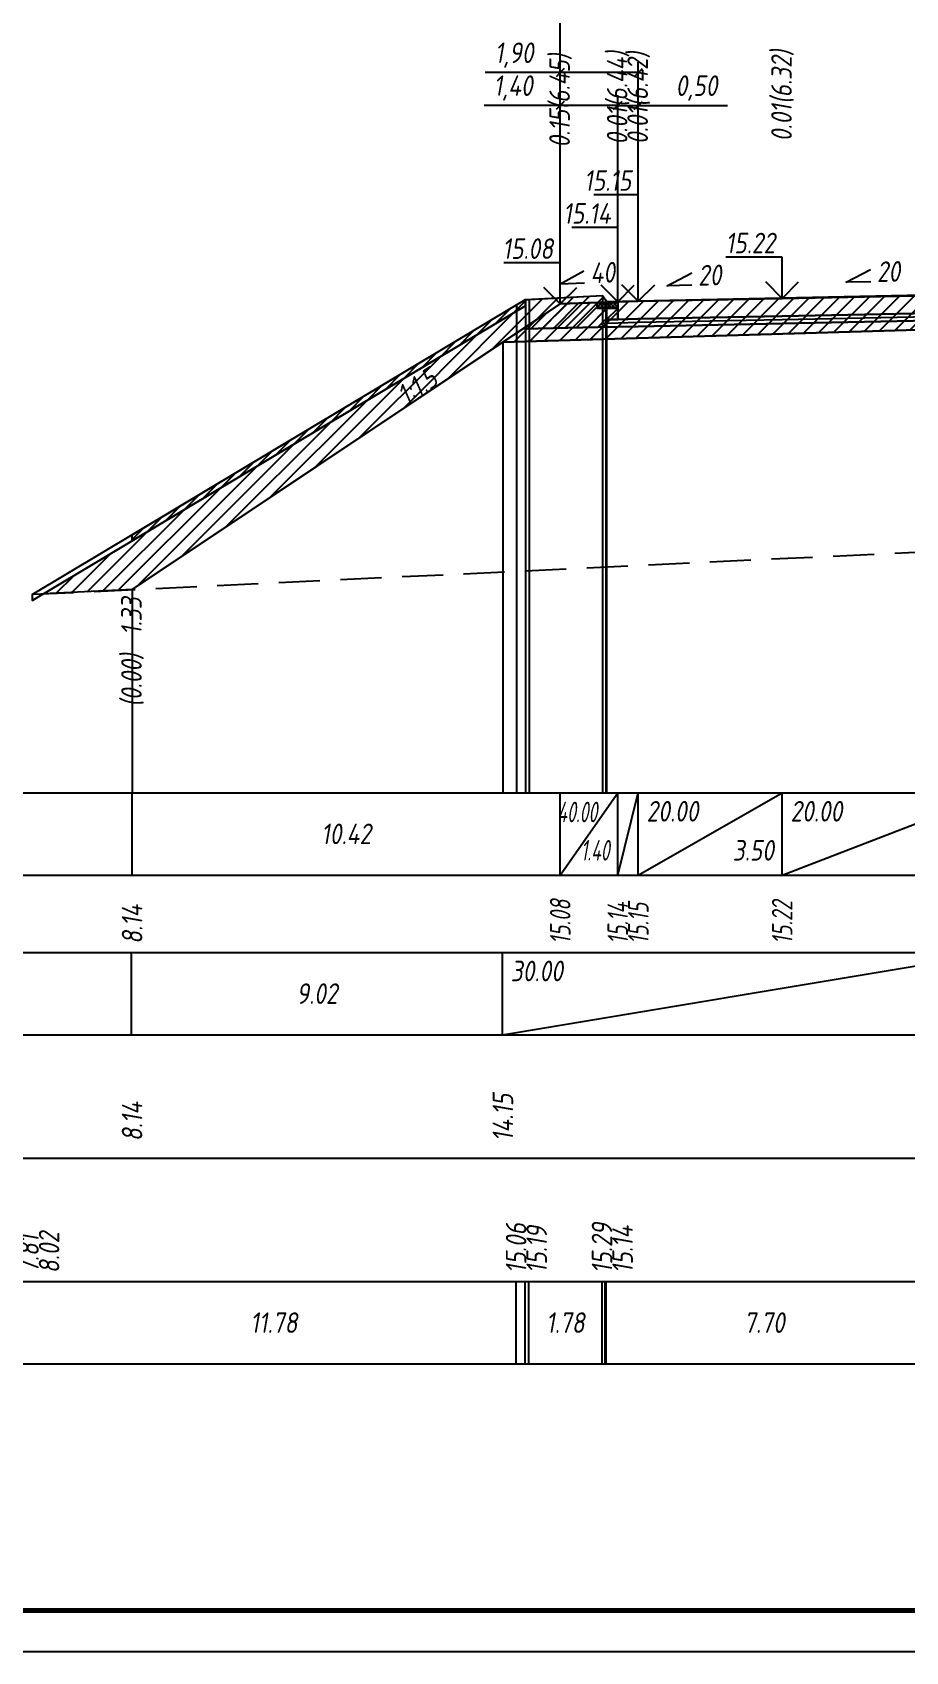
# Model space of a CAD drawing. Extents: x -717 to 1451, y -133302 to 233.
# Drawn here: x 92.9 to 199.1, y -104137.4 to -103940.6 of the extents above; entities that cross this region are included whole.
import ezdxf
from ezdxf.enums import TextEntityAlignment as Align

# ---------------------------------------------------------------- set-up
doc = ezdxf.new("R2010")
doc.units = 0
doc.linetypes.add('штриховая', pattern=[0.75, 0.5, -0.25])
for name, color, linetype in [('Интерполированный поперечник', 2, 'Continuous'), ('Код_510', 7, 'Continuous'), ('Код_514', 1, 'Continuous'), ('Код_516', 1, 'Continuous'), ('Контур_0', 7, 'Continuous'), ('Контур_2521', 7, 'Continuous'), ('Контур_2564', 7, 'Continuous'), ('Контур_2660', 7, 'Continuous'), ('Контур_2665', 7, 'Continuous'), ('Контур_400', 7, 'Continuous'), ('Контур_508', 7, 'Continuous'), ('Контур_512', 7, 'Continuous'), ('Контур_513', 7, 'Continuous'), ('Контур_818', 7, 'Continuous'), ('Красный поперечник', 1, 'Continuous'), ('Объём_2501', 7, 'Continuous'), ('Объём_2564', 7, 'Continuous'), ('Объём_2650', 7, 'Continuous'), ('Объём_2660', 7, 'Continuous'), ('Объём_2661', 7, 'Continuous'), ('Объём_2665', 7, 'Continuous'), ('Объём_2666', 7, 'Continuous'), ('Объём_2667', 7, 'Continuous'), ('Объём_2668', 7, 'Continuous'), ('Объём_2669', 7, 'Continuous'), ('Объём_2675', 7, 'Continuous'), ('Откосы', 7, 'Continuous'), ('Отметки покрытия', 7, 'Continuous'), ('Рабочие отметки', 7, 'Continuous'), ('Рабочие отметки доп.', 7, 'Continuous'), ('Таблица', 7, 'Continuous'), ('Уклоны проезжей части', 7, 'Continuous'), ('Черный поперечник', 3, 'Continuous')]:
    doc.layers.add(name, color=color, linetype=linetype)
for name, color, linetype, true_color in [('Контур_2540', 2, 'Continuous', 0xffff00), ('Контур_2560', 2, 'Continuous', 0xffff00), ('Контур_2561', 7, 'Continuous', 0xff8040), ('Контур_2562', 3, 'Continuous', 0x00ff00), ('Контур_2563', 7, 'Continuous', 0xff8000), ('Контур_2570', 7, 'Continuous', 0x80ff00), ('Контур_2736', 4, 'Continuous', 0x00ffff), ('Контур_2737', 4, 'Continuous', 0x00ffff), ('Контур_2738', 4, 'Continuous', 0x00ffff), ('Контур_2739', 4, 'Continuous', 0x00ffff), ('Контур_2741', 4, 'Continuous', 0x00ffff), ('Контур_2742', 4, 'Continuous', 0x00ffff), ('Контур_2743', 4, 'Continuous', 0x00ffff), ('Контур_2744', 7, 'Continuous', 0xa4ffff), ('Контур_2745', 7, 'Continuous', 0xa4ffff), ('Контур_2747', 4, 'Continuous', 0x00ffff), ('Контур_2748', 4, 'Continuous', 0x00ffff), ('Контур_2749', 4, 'Continuous', 0x00ffff), ('Контур_2750', 4, 'Continuous', 0x00ffff), ('Контур_2751', 4, 'Continuous', 0x00ffff), ('Контур_2752', 4, 'Continuous', 0x00ffff), ('Контур_402', 7, 'Continuous', 0xff6464), ('Контур_703', 4, 'Continuous', 0x00ffff), ('Контур_705', 4, 'Continuous', 0x00ffff), ('Контур_707', 4, 'Continuous', 0x00ffff), ('Контур_720', 131, 'Continuous', 0xaaffff), ('Объём_2500', 7, 'Continuous', 0xc0c0c0), ('Объём_2520', 7, 'Continuous', 0x80ffff), ('Объём_2540', 2, 'Continuous', 0xffff00), ('Объём_2560', 2, 'Continuous', 0xffff00), ('Объём_2561', 7, 'Continuous', 0xff8040), ('Объём_2562', 3, 'Continuous', 0x00ff00), ('Объём_2563', 7, 'Continuous', 0xff8000), ('Объём_2570', 7, 'Continuous', 0x80ff00), ('Объём_2580', 3, 'Continuous', 0x00ff00), ('Объём_2600', 7, 'Continuous', 0x808000)]:
    doc.layers.add(name, color=color, linetype=linetype, true_color=true_color)
doc.styles.get("Standard").update_dxf_attribs({"font": 'txt', "height": 2.5})
doc.styles.add('М', font='romand.shx', dxfattribs={"width": 0.8, "oblique": 10, "height": 2.5})
doc.dimstyles.new('ISO-25', dxfattribs={"dimtxt": 2.5, "dimasz": 2.5, "dimexe": 1.25, "dimexo": 0.625, "dimtad": 1, "dimtxsty": 'Standard', "dimcen": 2.5, "dimadec": 0, "dimazin": 0, "dimtfac": 1, "dimtmove": 0, "dimatfit": 3, "dimfxl": 1, "dimarcsym": 0})

# ---------------------------------------------------------------- blocks, each defined once
blk = doc.blocks.new('_Oblique')
at = {"color": 0, "linetype": 'ByBlock', "lineweight": -2}
blk.add_line((-0.5, -0.5), (0.5, 0.5), dxfattribs=at)
blk = doc.blocks.new('*D2107')
at = {"color": 0, "lineweight": -2, "transparency": 16777216}
for p, q in [((157.08, -103973.01), (157.08, -103948.19)), ((164.08, -103972.73), (164.08, -103948.19)), ((157.08, -103949.44), (147.82, -103949.44)), ((164.08, -103949.44), (157.08, -103949.44))]:
    blk.add_line(p, q, dxfattribs=at)
at = {"layer": 'Defpoints', "color": 0, "transparency": 16777216}
for p in [(164.08, -103949.44), (157.08, -103973.64), (164.08, -103973.36)]:
    blk.add_point(p, dxfattribs=at)
at = {"color": 0, "lineweight": -2, "transparency": 16777216, "rotation": 180}
blk.add_blockref('_Oblique', (157.08, -103949.44), dxfattribs=at)
at = {"color": 0, "lineweight": -2, "transparency": 16777216}
blk.add_blockref('_Oblique', (164.08, -103949.44), dxfattribs=at)
at = {"color": 0, "transparency": 16777216, "insert": (151.36, -103947.32), "char_height": 2.5, "width": 8.75, "attachment_point": 5, "style": 'М'}
blk.add_mtext('1,40', dxfattribs=at)
blk = doc.blocks.new('*D2109')
at = {"color": 0, "lineweight": -2, "transparency": 16777216}
for p, q in [((164.08, -103972.73), (164.08, -103948.19)), ((166.58, -103972.68), (166.58, -103948.19)), ((164.08, -103949.44), (166.58, -103949.44)), ((166.58, -103949.44), (177.43, -103949.44))]:
    blk.add_line(p, q, dxfattribs=at)
at = {"layer": 'Defpoints', "color": 0, "transparency": 16777216}
for p in [(166.58, -103949.44), (164.08, -103973.36), (166.58, -103973.31)]:
    blk.add_point(p, dxfattribs=at)
at = {"color": 0, "lineweight": -2, "transparency": 16777216, "rotation": 180}
blk.add_blockref('_Oblique', (164.08, -103949.44), dxfattribs=at)
at = {"color": 0, "lineweight": -2, "transparency": 16777216}
blk.add_blockref('_Oblique', (166.58, -103949.44), dxfattribs=at)
at = {"color": 0, "transparency": 16777216, "insert": (173.67, -103947.32), "char_height": 2.5, "width": 9.1667, "attachment_point": 5, "style": 'М'}
blk.add_mtext('0,50', dxfattribs=at)
blk = doc.blocks.new('*D2112')
at = {"color": 0, "lineweight": -2, "transparency": 16777216}
for p, q in [((157.08, -103973.01), (157.08, -103944.19)), ((166.58, -103972.68), (166.58, -103944.19)), ((157.08, -103945.44), (147.94, -103945.44)), ((166.58, -103945.44), (157.08, -103945.44))]:
    blk.add_line(p, q, dxfattribs=at)
at = {"layer": 'Defpoints', "color": 0, "transparency": 16777216}
for p in [(166.58, -103945.44), (157.08, -103973.64), (166.58, -103973.31)]:
    blk.add_point(p, dxfattribs=at)
at = {"color": 0, "lineweight": -2, "transparency": 16777216, "rotation": 180}
blk.add_blockref('_Oblique', (157.08, -103945.44), dxfattribs=at)
at = {"color": 0, "lineweight": -2, "transparency": 16777216}
blk.add_blockref('_Oblique', (166.58, -103945.44), dxfattribs=at)
at = {"color": 0, "transparency": 16777216, "insert": (151.48, -103943.32), "char_height": 2.5, "width": 8.75, "attachment_point": 5, "style": 'М'}
blk.add_mtext('1,90', dxfattribs=at)
blk = doc.blocks.new('*D2113')
at = {"color": 0, "lineweight": -2, "transparency": 16777216}
for p, q in [((157.08, -103973.01), (157.08, -103936.19)), ((263.06, -103973.01), (263.06, -103936.19)), ((157.08, -103937.44), (263.06, -103937.44))]:
    blk.add_line(p, q, dxfattribs=at)
at = {"layer": 'Defpoints', "color": 0, "transparency": 16777216}
for p in [(263.06, -103937.44), (157.08, -103973.64), (263.06, -103973.64)]:
    blk.add_point(p, dxfattribs=at)
at = {"color": 0, "lineweight": -2, "transparency": 16777216, "rotation": 180}
blk.add_blockref('_Oblique', (157.08, -103937.44), dxfattribs=at)
at = {"color": 0, "lineweight": -2, "transparency": 16777216}
blk.add_blockref('_Oblique', (263.06, -103937.44), dxfattribs=at)
at = {"color": 0, "transparency": 16777216, "insert": (210.07, -103935.32), "char_height": 2.5, "width": 11.25, "attachment_point": 5, "style": 'М'}
blk.add_mtext('21,20', dxfattribs=at)

msp = doc.modelspace()

# ---------------------------------------------------------------- hatches: boundary and pattern name
h = msp.add_hatch()
h.set_pattern_fill('ANSI37', color=256, scale=0.1)
h.set_pattern_definition([(45, (162.83782, -103973.5971), (-0.22451, 0.22451), []), (135, (162.83782, -103973.5971), (-0.22451, -0.22451), [])])
h.paths.add_polyline_path([(161.588, -103973.394), (161.588, -103974.1), (164.083, -103974.1), (164.083, -103973.295), (162.83, -103973.597)])
at = {"layer": 'Объём_2563'}
h = msp.add_hatch(dxfattribs=at)
h.set_pattern_fill('ANSI31', color=256, scale=0.3)
h.paths.add_polyline_path([(162.583, -103975.475), (164.083, -103975.445), (164.083, -103974.1), (161.588, -103974.1), (161.588, -103973.394), (157.083, -103973.575), (152.583, -103976.575), (161.665, -103976.393)])
at = {"layer": 'Объём_2570'}
h = msp.add_hatch(dxfattribs=at)
h.set_pattern_fill('ANSI31', color=256, scale=0.2)
h.paths.add_polyline_path([(152.868, -103973.795), (151.771, -103974.441), (105, -104002.376), (105, -104001.626), (151.771, -103973.691), (152.868, -103973.045)])
at = {"layer": 'Объём_2600'}
h = msp.add_hatch(dxfattribs=at)
h.set_pattern_fill('ANSI31', color=6, scale=0.4)
h.paths.add_polyline_path([(210.074, -103976.425), (150.109, -103978.224), (105, -104008.297), (94.225, -104008.812), (151.771, -103974.441), (152.868, -103973.795), (152.868, -103973.045), (162.222, -103972.525), (162.722, -103973.279), (204.284, -103972.409), (210.074, -103972.223)])
h = msp.add_hatch(dxfattribs=at)
h.set_pattern_fill('HONEY', color=5, scale=0.3)
h.paths.add_polyline_path([(92.888, -104009.61), (92.888, -104008.875), (94.225, -104008.812)])

# ---------------------------------------------------------------- linework, layer by layer
at = {"flags": 128}
msp.add_lwpolyline([(-30.054, -104137.421), (389.946, -104137.421), (389.946, -103840.421), (-30.054, -103840.421)], close=True, dxfattribs=at)
at = {"const_width": 0.6, "flags": 128}
msp.add_lwpolyline([(-10.054, -104132.421), (384.946, -104132.421), (384.946, -103845.421), (-10.054, -103845.421)], close=True, dxfattribs=at)
msp.add_lwpolyline([(161.588, -103973.394), (161.588, -103974.1), (164.083, -103974.1), (164.083, -103973.295), (162.83, -103973.597), (161.588, -103973.394)])
at = {"layer": 'Интерполированный поперечник', "linetype": 'штриховая', "ltscale": 10, "flags": 128}
msp.add_lwpolyline([(92.888, -104008.875), (311.881, -103998.41)], dxfattribs=at)
at = {"layer": 'Код_510'}
for p, q in [((151.717, -104102.421), (151.717, -104092.421)), ((152.814, -104102.421), (152.814, -104092.421)), ((153.261, -104102.421), (153.261, -104092.421)), ((162.167, -104102.421), (162.167, -104092.421)), ((162.563, -104102.421), (162.563, -104092.421)), ((162.667, -104102.421), (162.667, -104092.421))]:
    msp.add_line(p, q, dxfattribs=at)
at = {"layer": 'Код_514'}
for p, q in [((105, -104043), (105, -104033)), ((157.083, -104043), (157.083, -104033)), ((157.083, -104043), (164.083, -104033)), ((164.083, -104043), (164.083, -104033)), ((164.083, -104043), (166.583, -104033)), ((166.583, -104043), (166.583, -104033)), ((166.583, -104043), (184.083, -104033)), ((184.083, -104043), (184.083, -104033)), ((184.083, -104043), (210.074, -104033))]:
    msp.add_line(p, q, dxfattribs=at)
at = {"layer": 'Код_516'}
for p, q in [((104.946, -104062.421), (104.946, -104052.421)), ((150.055, -104062.421), (150.055, -104052.421)), ((150.055, -104062.421), (210.019, -104052.421))]:
    msp.add_line(p, q, dxfattribs=at)
at = {"layer": 'Контур_0', "flags": 128}
for points in [[(157.083, -103973.575), (105, -104008.297), (105, -104008.297), (105, -104008.297), (105, -104008.297), (105, -104008.297), (105, -104008.297), (105, -104008.297), (105, -104008.297), (105, -104008.297), (105, -104008.297), (105, -104008.297), (105, -104008.297), (105, -104008.297), (105, -104008.297), (105, -104008.297)], [(157.083, -103973.575), (105, -104008.297), (105, -104008.297), (105, -104008.297), (105, -104008.297), (105, -104008.297), (105, -104008.297), (105, -104008.297), (105, -104008.297), (105, -104008.297), (105, -104008.297), (105, -104008.297), (105, -104008.297), (105, -104008.297), (105, -104008.297), (105, -104008.297), (105, -104008.297), (105, -104008.297), (105, -104008.297), (105, -104008.297), (105, -104008.297), (105, -104008.297), (105, -104008.297), (105, -104008.297), (105, -104008.297), (105, -104008.297), (105, -104008.297), (105, -104008.297), (105, -104008.297), (105, -104008.297)], [(157.083, -103973.575), (157.083, -103973.575)], [(210.074, -103972.375), (184.083, -103972.895), (166.583, -103973.245), (166.583, -103973.245), (166.583, -103973.245), (166.583, -103973.245), (166.583, -103973.245), (164.083, -103973.295), (164.083, -103975.445), (166.583, -103975.395), (166.583, -103975.395), (166.583, -103975.395), (166.583, -103975.395), (166.583, -103975.395), (166.583, -103975.395), (184.083, -103975.045), (210.074, -103974.525), (210.074, -103972.375)], [(152.583, -103976.575), (161.665, -103976.393), (162.583, -103975.475), (164.083, -103975.445)], [(210.074, -103974.525), (184.083, -103975.045), (166.583, -103975.395), (166.583, -103975.395), (166.583, -103975.395), (166.583, -103975.395), (166.583, -103975.395), (166.583, -103975.395), (164.083, -103975.445), (162.583, -103975.475), (161.665, -103976.393), (164.083, -103976.345), (166.583, -103976.295), (166.583, -103976.295), (166.583, -103976.295), (166.583, -103976.295), (166.583, -103976.295), (166.583, -103976.295), (184.083, -103975.945), (210.074, -103975.425), (210.074, -103974.525)]]:
    msp.add_lwpolyline(points, dxfattribs=at)
at = {"layer": 'Контур_2521', "color": 250, "flags": 128}
msp.add_lwpolyline([(210.074, -103974.975), (184.083, -103975.495), (166.583, -103975.845), (166.583, -103975.845), (166.583, -103975.845), (166.583, -103975.845), (166.583, -103975.845), (166.583, -103975.845), (164.083, -103975.895), (162.124, -103975.934)], dxfattribs=at)
at = {"layer": 'Контур_2540', "flags": 128}
msp.add_lwpolyline([(184.083, -103975.945), (166.583, -103976.295), (164.083, -103976.345), (161.665, -103976.393), (152.583, -103976.575), (150.109, -103978.224), (210.074, -103976.425), (210.074, -103975.425), (184.083, -103975.945)], dxfattribs=at)
at = {"layer": 'Контур_2560', "flags": 128}
msp.add_lwpolyline([(157.083, -103973.575), (157.083, -103973.575), (157.083, -103973.575), (164.083, -103973.295)], dxfattribs=at)
at = {"layer": 'Контур_2561', "flags": 128}
msp.add_lwpolyline([(164.083, -103973.295), (164.083, -103973.295), (157.083, -103973.575), (157.083, -103973.575), (164.083, -103973.295)], dxfattribs=at)
at = {"layer": 'Контур_2562', "flags": 128}
msp.add_lwpolyline([(157.083, -103973.575), (157.083, -103973.575), (157.083, -103973.575), (157.083, -103973.575), (157.083, -103973.575)], dxfattribs=at)
at = {"layer": 'Контур_2563', "flags": 128}
msp.add_lwpolyline([(162.583, -103975.475), (164.083, -103975.445), (164.083, -103973.295), (157.083, -103973.575), (152.583, -103976.575), (161.665, -103976.393), (162.583, -103975.475)], dxfattribs=at)
at = {"layer": 'Контур_2564', "flags": 128}
msp.add_lwpolyline([(157.083, -103973.575), (164.083, -103973.295)], dxfattribs=at)
at = {"layer": 'Контур_2570', "flags": 128}
msp.add_lwpolyline([(92.849, -104009.633), (151.771, -103974.441), (152.868, -103973.795), (152.868, -103973.045), (153.315, -103973.018), (162.222, -103972.525), (162.617, -103973.118), (162.722, -103973.279), (201.217, -103972.473), (204.284, -103972.409), (210.074, -103972.223), (210.079, -103972.223), (215.78, -103972.359), (258.432, -103972.991), (258.933, -103972.24), (265.734, -103971.986), (267.659, -103972.329), (284.043, -103981.959), (311.851, -103998.388), (311.876, -103998.418), (312.684, -103998.402), (314.761, -103998.663), (326.09, -103999.025)], dxfattribs=at)
at = {"layer": 'Контур_2660', "flags": 128}
msp.add_lwpolyline([(150.109, -103978.224), (210.074, -103976.425)], dxfattribs=at)
at = {"layer": 'Контур_2665', "flags": 128}
msp.add_lwpolyline([(157.083, -103973.575), (157.083, -103973.575)], dxfattribs=at)
at = {"layer": 'Контур_2736', "flags": 128}
msp.add_lwpolyline([(157.083, -103973.575), (105, -104008.297)], dxfattribs=at)
at = {"layer": 'Контур_2737', "flags": 128}
msp.add_lwpolyline([(105, -104008.297), (105, -104008.297)], dxfattribs=at)
at = {"layer": 'Контур_2738', "flags": 128}
msp.add_lwpolyline([(105, -104008.297), (105, -104008.297)], dxfattribs=at)
at = {"layer": 'Контур_2739', "flags": 128}
msp.add_lwpolyline([(105, -104008.297), (105, -104008.297)], dxfattribs=at)
at = {"layer": 'Контур_2741', "flags": 128}
msp.add_lwpolyline([(105, -104008.297), (105, -104008.297)], dxfattribs=at)
at = {"layer": 'Контур_2742', "flags": 128}
msp.add_lwpolyline([(105, -104008.297), (105, -104008.297)], dxfattribs=at)
at = {"layer": 'Контур_2743', "flags": 128}
msp.add_lwpolyline([(105, -104008.297), (105, -104008.297)], dxfattribs=at)
at = {"layer": 'Контур_2744', "flags": 128}
msp.add_lwpolyline([(105, -104008.297), (105, -104008.297)], dxfattribs=at)
msp.add_lwpolyline([(105, -104008.297), (105, -104008.297)], dxfattribs=at)
msp.add_lwpolyline([(105, -104008.297), (105, -104008.297)], dxfattribs=at)
msp.add_lwpolyline([(105, -104008.297), (105, -104008.297)], dxfattribs=at)
msp.add_lwpolyline([(105, -104008.297), (105, -104008.297)], dxfattribs=at)
msp.add_lwpolyline([(105, -104008.297), (105, -104008.297)], dxfattribs=at)
at = {"layer": 'Контур_2745', "flags": 128}
msp.add_lwpolyline([(105, -104008.297), (105, -104008.297)], dxfattribs=at)
msp.add_lwpolyline([(105, -104008.297), (105, -104008.297)], dxfattribs=at)
msp.add_lwpolyline([(105, -104008.297), (105, -104008.297)], dxfattribs=at)
msp.add_lwpolyline([(105, -104008.297), (105, -104008.297)], dxfattribs=at)
msp.add_lwpolyline([(105, -104008.297), (105, -104008.297)], dxfattribs=at)
msp.add_lwpolyline([(105, -104008.297), (105, -104008.297)], dxfattribs=at)
at = {"layer": 'Контур_2747', "flags": 128}
msp.add_lwpolyline([(105, -104008.297), (105, -104008.297)], dxfattribs=at)
at = {"layer": 'Контур_2748', "flags": 128}
msp.add_lwpolyline([(105, -104008.297), (105, -104008.297)], dxfattribs=at)
at = {"layer": 'Контур_2749', "flags": 128}
msp.add_lwpolyline([(105, -104008.297), (105, -104008.297)], dxfattribs=at)
at = {"layer": 'Контур_2750', "flags": 128}
msp.add_lwpolyline([(105, -104008.297), (105, -104008.297)], dxfattribs=at)
at = {"layer": 'Контур_2751', "flags": 128}
msp.add_lwpolyline([(105, -104008.297), (105, -104008.297)], dxfattribs=at)
at = {"layer": 'Контур_2752', "flags": 128}
msp.add_lwpolyline([(105, -104008.297), (105, -104008.297)], dxfattribs=at)
at = {"layer": 'Контур_400', "flags": 128}
msp.add_lwpolyline([(164.083, -103973.295), (166.583, -103973.245), (166.583, -103973.245), (166.583, -103973.245), (166.583, -103973.245), (166.583, -103973.245), (166.583, -103973.245), (184.083, -103972.895), (210.074, -103972.375)], dxfattribs=at)
at = {"layer": 'Контур_402', "flags": 128}
msp.add_lwpolyline([(150.109, -103978.224), (210.074, -103976.425), (270.038, -103978.224)], dxfattribs=at)
at = {"layer": 'Контур_508', "flags": 128}
msp.add_lwpolyline([(105, -104008.297), (150.109, -103978.224), (210.074, -103976.425), (270.038, -103978.224), (301.09, -103998.925)], dxfattribs=at)
at = {"layer": 'Контур_512', "flags": 128}
msp.add_lwpolyline([(105, -104008.297), (150.109, -103978.224), (210.074, -103976.425), (270.038, -103978.224), (301.09, -103998.925)], dxfattribs=at)
at = {"layer": 'Контур_513', "flags": 128}
msp.add_lwpolyline([(105, -104008.297), (150.109, -103978.224), (210.074, -103976.425), (270.038, -103978.224), (301.09, -103998.925)], dxfattribs=at)
at = {"layer": 'Контур_703', "flags": 128}
for points in [[(157.083, -103973.575), (105, -104008.297)], [(105, -104008.297), (105, -104008.297)]]:
    msp.add_lwpolyline(points, dxfattribs=at)
at = {"layer": 'Контур_705', "flags": 128}
msp.add_lwpolyline([(105, -104008.297), (105, -104008.297)], dxfattribs=at)
at = {"layer": 'Контур_707', "flags": 128}
msp.add_lwpolyline([(105, -104008.297), (105, -104008.297)], dxfattribs=at)
at = {"layer": 'Контур_720', "flags": 128}
msp.add_lwpolyline([(105, -104008.297), (105, -104008.297)], dxfattribs=at)
at = {"layer": 'Контур_818', "flags": 128}
msp.add_lwpolyline([(105, -104002.376), (151.771, -103974.441), (152.868, -103973.795), (152.868, -103973.045), (153.315, -103973.018), (162.222, -103972.525), (162.617, -103973.118), (162.722, -103973.279), (201.217, -103972.473), (204.284, -103972.409), (210.074, -103972.223), (210.079, -103972.223), (215.78, -103972.359), (258.432, -103972.991), (258.933, -103972.24), (265.734, -103971.986), (267.659, -103972.329), (284.043, -103981.959), (301.09, -103992.031)], dxfattribs=at)
at = {"layer": 'Красный поперечник'}
for p, q in [((105, -104008.297), (157.083, -103973.575)), ((157.083, -103973.575), (164.083, -103973.295)), ((164.083, -103973.295), (166.583, -103973.245)), ((166.583, -103973.245), (184.083, -103972.895)), ((184.083, -103972.895), (210.074, -103972.375)), ((150.109, -103978.224), (150.109, -104033)), ((105, -104008.297), (105, -104033))]:
    msp.add_line(p, q, dxfattribs=at)
at = {"layer": 'Объём_2500', "flags": 128}
msp.add_lwpolyline([(210.074, -103972.375), (184.083, -103972.895), (166.583, -103973.245), (166.583, -103973.245), (166.583, -103973.245), (166.583, -103973.245), (166.583, -103973.245), (164.083, -103973.295), (164.083, -103975.445), (166.583, -103975.395), (166.583, -103975.395), (166.583, -103975.395), (166.583, -103975.395), (166.583, -103975.395), (166.583, -103975.395), (184.083, -103975.045), (210.074, -103974.525), (210.074, -103972.375)], dxfattribs=at)
at = {"layer": 'Объём_2501', "flags": 128}
msp.add_lwpolyline([(164.083, -103973.295), (166.583, -103973.245), (166.583, -103973.245), (166.583, -103973.245), (166.583, -103973.245), (166.583, -103973.245), (166.583, -103973.245), (184.083, -103972.895), (210.074, -103972.375)], dxfattribs=at)
at = {"layer": 'Объём_2520', "color": 250, "flags": 128}
msp.add_lwpolyline([(210.074, -103974.525), (184.083, -103975.045), (166.583, -103975.395), (166.583, -103975.395), (166.583, -103975.395), (166.583, -103975.395), (166.583, -103975.395), (166.583, -103975.395), (164.083, -103975.445), (162.583, -103975.475), (161.665, -103976.393), (164.083, -103976.345), (166.583, -103976.295), (166.583, -103976.295), (166.583, -103976.295), (166.583, -103976.295), (166.583, -103976.295), (166.583, -103976.295), (184.083, -103975.945), (210.074, -103975.425), (210.074, -103974.525)], dxfattribs=at)
at = {"layer": 'Объём_2540', "flags": 128}
msp.add_lwpolyline([(184.083, -103975.945), (166.583, -103976.295), (164.083, -103976.345), (161.665, -103976.393), (152.583, -103976.575), (150.109, -103978.224), (210.074, -103976.425), (210.074, -103975.425), (184.083, -103975.945)], dxfattribs=at)
at = {"layer": 'Объём_2560', "flags": 128}
msp.add_lwpolyline([(157.083, -103973.575), (157.083, -103973.575), (157.083, -103973.575), (164.083, -103973.295)], dxfattribs=at)
at = {"layer": 'Объём_2561', "flags": 128}
msp.add_lwpolyline([(164.083, -103973.295), (164.083, -103973.295), (157.083, -103973.575), (157.083, -103973.575), (164.083, -103973.295)], dxfattribs=at)
at = {"layer": 'Объём_2562', "flags": 128}
msp.add_lwpolyline([(157.083, -103973.575), (157.083, -103973.575), (157.083, -103973.575), (157.083, -103973.575), (157.083, -103973.575)], dxfattribs=at)
at = {"layer": 'Объём_2563', "color": 250, "flags": 128}
msp.add_lwpolyline([(162.583, -103975.475), (164.083, -103975.445), (164.083, -103974.1), (161.588, -103974.1), (161.588, -103973.394), (157.083, -103973.575), (152.583, -103976.575), (161.665, -103976.393), (162.583, -103975.475)], dxfattribs=at)
at = {"layer": 'Объём_2564', "flags": 128}
msp.add_lwpolyline([(157.083, -103973.575), (164.083, -103973.295)], dxfattribs=at)
at = {"layer": 'Объём_2570', "flags": 128}
msp.add_lwpolyline([(152.868, -103973.795), (151.771, -103974.441), (105, -104002.376), (105, -104001.626), (151.771, -103973.691), (152.868, -103973.045), (152.868, -103973.795), (152.868, -103973.795)], dxfattribs=at)
at = {"layer": 'Объём_2580', "flags": 128}
msp.add_lwpolyline([(157.083, -103973.575), (157.083, -103973.575)], dxfattribs=at)
at = {"layer": 'Объём_2600', "color": 5, "flags": 128}
msp.add_lwpolyline([(92.888, -104009.61), (92.888, -104008.875), (94.225, -104008.812), (92.888, -104009.61), (92.888, -104009.61)], dxfattribs=at)
at = {"layer": 'Объём_2650', "color": 6, "flags": 128}
msp.add_lwpolyline([(210.074, -103976.425), (150.109, -103978.224), (105, -104008.297), (94.225, -104008.812), (151.771, -103974.441), (152.868, -103973.795), (152.868, -103973.045), (162.222, -103972.525), (162.722, -103973.279), (204.284, -103972.409), (210.074, -103972.223), (210.074, -103976.425), (210.074, -103976.425)], dxfattribs=at)
at = {"layer": 'Объём_2660', "flags": 128}
msp.add_lwpolyline([(150.109, -103978.224), (210.074, -103976.425)], dxfattribs=at)
at = {"layer": 'Объём_2661', "flags": 128}
msp.add_lwpolyline([(157.083, -103973.575), (105, -104008.297)], dxfattribs=at)
at = {"layer": 'Объём_2665', "flags": 128}
msp.add_lwpolyline([(157.083, -103973.575), (157.083, -103973.575)], dxfattribs=at)
at = {"layer": 'Объём_2666', "flags": 128}
msp.add_lwpolyline([(157.083, -103973.575), (105, -104008.297)], dxfattribs=at)
at = {"layer": 'Объём_2667', "flags": 128}
msp.add_lwpolyline([(105, -104008.297), (105, -104008.297)], dxfattribs=at)
msp.add_lwpolyline([(105, -104008.297), (105, -104008.297)], dxfattribs=at)
at = {"layer": 'Объём_2668', "flags": 128}
msp.add_lwpolyline([(105, -104008.297), (105, -104008.297)], dxfattribs=at)
msp.add_lwpolyline([(105, -104008.297), (105, -104008.297)], dxfattribs=at)
at = {"layer": 'Объём_2669', "flags": 128}
msp.add_lwpolyline([(105, -104008.297), (105, -104008.297)], dxfattribs=at)
msp.add_lwpolyline([(105, -104008.297), (105, -104008.297)], dxfattribs=at)
at = {"layer": 'Объём_2675', "flags": 128}
msp.add_lwpolyline([(105, -104008.297), (105, -104008.297)], dxfattribs=at)
msp.add_lwpolyline([(105, -104008.297), (105, -104008.297)], dxfattribs=at)
msp.add_lwpolyline([(105, -104008.297), (105, -104008.297)], dxfattribs=at)
msp.add_lwpolyline([(105, -104008.297), (105, -104008.297)], dxfattribs=at)
msp.add_lwpolyline([(105, -104008.297), (105, -104008.297)], dxfattribs=at)
msp.add_lwpolyline([(105, -104008.297), (105, -104008.297)], dxfattribs=at)
msp.add_lwpolyline([(105, -104008.297), (105, -104008.297)], dxfattribs=at)
msp.add_lwpolyline([(105, -104008.297), (105, -104008.297)], dxfattribs=at)
msp.add_lwpolyline([(105, -104008.297), (105, -104008.297)], dxfattribs=at)
msp.add_lwpolyline([(105, -104008.297), (105, -104008.297)], dxfattribs=at)
msp.add_lwpolyline([(105, -104008.297), (105, -104008.297)], dxfattribs=at)
msp.add_lwpolyline([(105, -104008.297), (105, -104008.297)], dxfattribs=at)
at = {"layer": 'Откосы', "color": 1, "flags": 128}
for points in [[(160.021, -103971.04), (157.023, -103971.16), (159.961, -103969.541)], [(173.107, -103971.303), (170.108, -103971.363), (173.077, -103969.803)], [(194.852, -103970.868), (191.853, -103970.928), (194.822, -103969.368)]]:
    msp.add_lwpolyline(points, dxfattribs=at)
at = {"layer": 'Отметки покрытия', "color": 1}
for p, q in [((166.583, -103960.295), (161.183, -103960.295)), ((166.583, -103973.245), (166.583, -103960.295)), ((164.083, -103964.295), (158.483, -103964.295)), ((164.083, -103973.295), (164.083, -103964.295)), ((184.083, -103967.895), (177.233, -103967.895)), ((184.083, -103972.895), (184.083, -103967.895)), ((157.083, -103968.575), (150.233, -103968.575)), ((157.083, -103973.575), (157.083, -103968.575)), ((157.083, -103973.575), (155.083, -103971.575)), ((157.083, -103973.575), (159.083, -103971.575)), ((164.083, -103973.295), (162.083, -103971.295)), ((164.083, -103973.295), (166.083, -103971.295)), ((166.583, -103973.245), (164.583, -103971.245)), ((166.583, -103973.245), (168.583, -103971.245)), ((184.083, -103972.895), (182.083, -103970.895)), ((184.083, -103972.895), (186.083, -103970.895))]:
    msp.add_line(p, q, dxfattribs=at)
at = {"layer": 'Таблица'}
for p, q in [((80, -104033), (326.09, -104033)), ((80, -104043), (326.09, -104043)), ((80, -104052.421), (326.09, -104052.421)), ((79.946, -104062.421), (326.036, -104062.421)), ((79.946, -104077.421), (326.036, -104077.421)), ((79.946, -104092.421), (326.036, -104092.421)), ((79.946, -104102.421), (326.036, -104102.421))]:
    msp.add_line(p, q, dxfattribs=at)
at = {"layer": 'Черный поперечник', "color": 7}
for p, q in [((151.771, -103973.691), (151.771, -104033)), ((152.868, -103973.045), (152.868, -104033)), ((153.315, -103973.018), (153.315, -104033)), ((162.222, -103972.525), (162.222, -104033)), ((162.617, -103973.118), (162.617, -104033)), ((162.722, -103973.279), (162.722, -104033))]:
    msp.add_line(p, q, dxfattribs=at)
at = {"layer": 'Черный поперечник', "flags": 128}
msp.add_lwpolyline([(92.849, -104008.883), (151.771, -103973.691), (152.868, -103973.045), (153.315, -103973.018), (162.222, -103972.525), (162.617, -103973.118), (162.722, -103973.279), (201.217, -103972.473), (204.284, -103972.409), (210.074, -103972.223), (210.079, -103972.223), (215.78, -103972.359), (258.432, -103972.991), (258.933, -103972.24), (265.734, -103971.986), (267.659, -103972.329), (284.043, -103981.959), (311.851, -103998.388), (311.876, -103998.418), (312.684, -103998.402), (314.761, -103998.663), (326.09, -103999.025)], dxfattribs=at)

# ---------------------------------------------------------------- texts
at = {"layer": 'Код_510', "style": 'М', "oblique": 10, "width": 0.8}
for s, p in [('8.02', (94.905, -104091.421)), ('15.06', (151.717, -104091.421)), ('15.19', (154.217, -104091.421)), ('15.29', (162.167, -104091.421)), ('15.14', (164.667, -104091.421)), ('7.81', (92.405, -104091.421))]:
    msp.add_text(s, height=2.5, rotation=90, dxfattribs=at).set_placement(p, align=Align.MIDDLE_LEFT)
for s, p in [('11.78', (122.256, -104097.421)), ('1.78', (157.714, -104097.421)), ('7.70', (181.915, -104097.421))]:
    msp.add_text(s, height=2.5, dxfattribs=at).set_placement(p, align=Align.MIDDLE_CENTER)
at = {"layer": 'Код_514', "style": 'М', "oblique": 10}
for s, width, p in [('40.00', 0.6, (156.739, -104034.09)), ('20.00', 0.8, (167.583, -104034)), ('20.00', 0.8, (185.083, -104034))]:
    msp.add_text(s, height=2.5, dxfattribs=dict(at, width=width)).set_placement(p, align=Align.TOP_LEFT)
at = {"layer": 'Код_514', "style": 'М', "oblique": 10, "width": 0.8}
msp.add_text('10.42', height=2.5, dxfattribs=at).set_placement((131.041, -104038), align=Align.MIDDLE_CENTER)
at = {"layer": 'Код_514', "style": 'М', "oblique": 10}
for s, width, p in [('1.40', 0.6, (163.083, -104042)), ('3.50', 0.8, (183.083, -104042))]:
    msp.add_text(s, height=2.5, dxfattribs=dict(at, width=width)).set_placement(p, align=Align.BOTTOM_RIGHT)
for s, width, p in [('8.14', 0.8, (105, -104051.382)), ('15.08', 0.7, (157.083, -104051.382)), ('15.14', 0.7, (164.083, -104051.382)), ('15.15', 0.7, (166.583, -104051.382)), ('15.22', 0.7, (184.083, -104051.382))]:
    msp.add_text(s, height=2.5, rotation=90, dxfattribs=dict(at, width=width)).set_placement(p, align=Align.MIDDLE_LEFT)
at = {"layer": 'Код_516', "style": 'М', "oblique": 10, "width": 0.8}
msp.add_text('30.00', height=2.5, dxfattribs=at).set_placement((151.055, -104053.421), align=Align.TOP_LEFT)
msp.add_text('9.02', height=2.5, dxfattribs=at).set_placement((127.5, -104057.421), align=Align.MIDDLE_CENTER)
for s, p in [('8.14', (105, -104075.371)), ('14.15', (150.109, -104075.371))]:
    msp.add_text(s, height=2.5, rotation=90, dxfattribs=at).set_placement(p, align=Align.MIDDLE_LEFT)
at = {"layer": 'Отметки покрытия', "color": 1, "style": 'М', "oblique": 10, "width": 0.8}
for s, p in [('15.15', (165.724, -103960.563)), ('15.14', (163.224, -103964.563)), ('15.08', (156.224, -103968.843)), ('15.22', (183.224, -103968.163))]:
    msp.add_text(s, height=2.5, dxfattribs=at).set_placement(p, align=Align.BOTTOM_RIGHT)
at = {"layer": 'Рабочие отметки', "color": 1, "style": 'М', "oblique": 10, "width": 0.8}
for s, p in [('0.15', (157.005, -103949.96)), ('0.01', (164.005, -103949.68)), ('0.01', (166.505, -103949.63)), ('0.01', (184.005, -103949.28)), ('1.33', (104.922, -104009.227))]:
    msp.add_text(s, height=2.5, rotation=90, dxfattribs=at).set_placement(p, align=Align.MIDDLE_RIGHT)
at = {"layer": 'Рабочие отметки доп.', "color": 1, "style": 'М', "oblique": 10, "width": 0.8}
for s, p in [('(6.44)', (164.005, -103949.64)), ('(6.42)', (166.505, -103949.59)), ('(6.32)', (184.005, -103949.24)), ('(6.45)', (157.005, -103949.92))]:
    msp.add_text(s, height=2.5, rotation=90, dxfattribs=at).set_placement(p, align=Align.MIDDLE_LEFT)
msp.add_text('(0.00)', height=2.5, rotation=90, dxfattribs=at).set_placement((104.922, -104016.077), align=Align.MIDDLE_RIGHT)
at = {"layer": 'Уклоны проезжей части', "color": 1, "style": 'М', "oblique": 10, "width": 0.8}
for s, rotation, p in [('20', 1.14576, (197.058, -103971.635)), ('40', 2.29061, (162.325, -103971.756)), ('20', 1.14576, (175.313, -103972.07)), ('1:1.5', 33.69007, (140.815, -103985.249))]:
    msp.add_text(s, height=2.5, rotation=rotation, dxfattribs=at).set_placement(p, align=Align.BOTTOM_CENTER)

# ---------------------------------------------------------------- dimensions: what is measured, and where the dimension line sits
at = {"color": 5}
dim = msp.add_linear_dim(base=(263.064, -103937.437), p1=(157.083, -103973.637), p2=(263.064, -103973.637), angle=180, dimstyle='ISO-25', override={"dimasz": 1, "dimlfac": 0.2, "dimzin": 0, "dimtxsty": 'М', "dimblk1": 'Oblique', "dimblk2": 'Oblique', "dimsah": 1}, dxfattribs=at)
dim.commit()
dim.dimension.update_dxf_attribs({"geometry": '*D2113', "text_midpoint": (210.074, -103935.324)})
for base, p1, p2, picture, middle in [((166.583, -103945.437), (157.083, -103973.637), (166.583, -103973.307), '*D2112', (151.483, -103945.437)), ((164.083, -103949.437), (157.083, -103973.637), (164.083, -103973.357), '*D2107', (151.36, -103949.437)), ((166.583, -103949.437), (164.083, -103973.357), (166.583, -103973.307), '*D2109', (173.668, -103949.437))]:
    dim = msp.add_linear_dim(base=base, p1=p1, p2=p2, angle=180, dimstyle='ISO-25', override={"dimasz": 1, "dimlfac": 0.2, "dimzin": 0, "dimtxsty": 'М', "dimblk1": 'Oblique', "dimblk2": 'Oblique', "dimsah": 1}, dxfattribs=at)
    dim.commit()
    dim.dimension.update_dxf_attribs({"geometry": picture, "text_midpoint": middle, "dimtype": 160})

doc.saveas('drawing.dxf')
